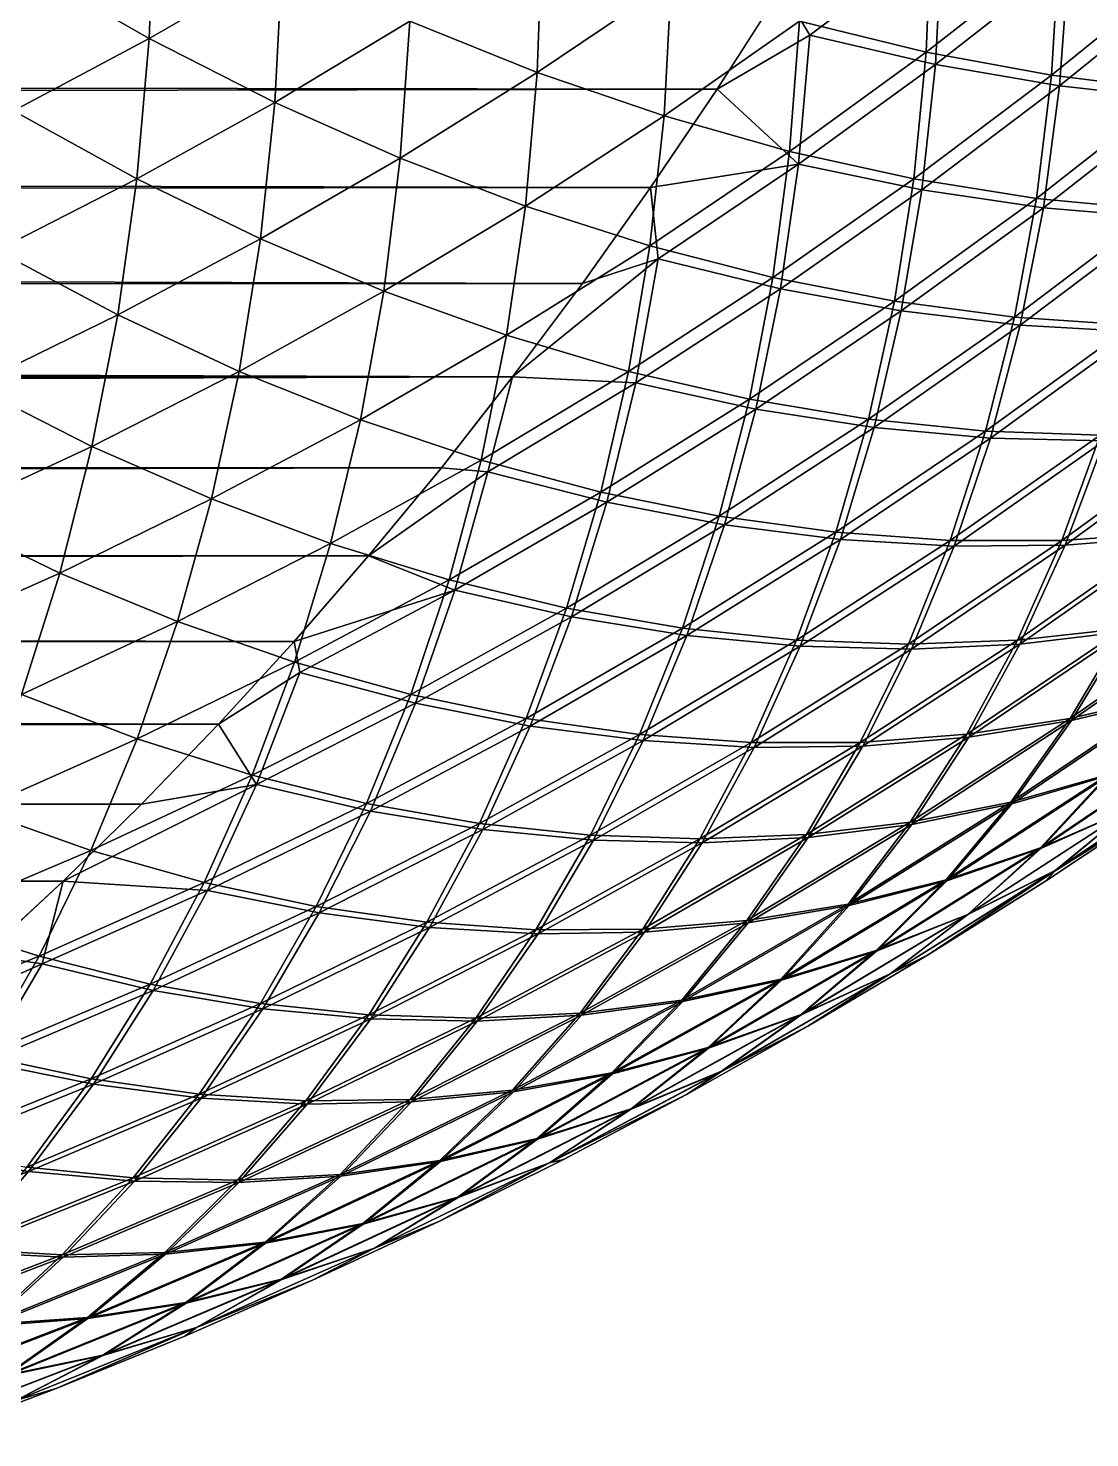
# Model space of a CAD drawing. Header units: millimetres. Extents: x -260 to 430, y -260 to 260.
# Drawn here: x 385.22 to 398.53, y -65.78 to -48.11 of the extents above; entities that cross this region are included whole.
import ezdxf

# ---------------------------------------------------------------- set-up
doc = ezdxf.new("R2010")
doc.units = ezdxf.units.MM
doc.header["$MEASUREMENT"] = 0
doc.layers.add('MESH_3D', color=2, linetype='CONTINUOUS')

msp = doc.modelspace()

# ---------------------------------------------------------------- linework, layer by layer
at = {"layer": 'MESH_3D'}
for points in [[(386.812, -46.439, 2494.995), (385.175, -47.346, 2494.995), (386.742, -48.245, 2493.096)], [(386.812, -46.439, 2494.995), (386.742, -48.245, 2493.096), (388.41, -47.282, 2493.096)], [(396.548, -46.779, 2487.094), (394.893, -48.026, 2487.094), (396.483, -48.415, 2485)], [(396.548, -46.779, 2487.094), (396.483, -48.415, 2485), (398.151, -47.112, 2485)], [(391.668, -46.949, 2491.145), (390.01, -48.026, 2491.145), (391.607, -48.67, 2489.144)], [(391.668, -46.949, 2491.145), (391.607, -48.67, 2489.144), (393.286, -47.538, 2489.144)], [(396.683, -46.952, 413.259), (395.022, -48.203, 413.259), (394.674, -47.612, 412.174)], [(396.6, -48.57, 415.338), (395.022, -48.203, 413.259), (396.683, -46.952, 413.259)], [(398.273, -47.263, 415.338), (396.6, -48.57, 415.338), (396.683, -46.952, 413.259)], [(398.151, -47.112, 2485), (396.483, -48.415, 2485), (398.052, -48.704, 2482.863)], [(398.151, -47.112, 2485), (398.052, -48.704, 2482.863), (399.728, -47.346, 2482.863)], [(388.41, -47.282, 2493.096), (386.742, -48.245, 2493.096), (388.316, -49.044, 2491.145)], [(388.41, -47.282, 2493.096), (388.316, -49.044, 2491.145), (390.01, -48.026, 2491.145)], [(398.156, -48.838, 417.459), (396.6, -48.57, 415.338), (398.273, -47.263, 415.338)], [(399.838, -47.477, 417.459), (398.156, -48.838, 417.459), (398.273, -47.263, 415.338)], [(81.72, -48.444, 126.364), (82.325, -47.409, 125.6), (394.674, -47.612, 412.174)], [(385.175, -47.346, 2494.995), (385.042, -49.149, 2493.096), (386.742, -48.245, 2493.096)], [(399.728, -47.346, 2482.863), (398.052, -48.704, 2482.863), (399.594, -48.895, 2480.686)], [(399.687, -49.009, 419.618), (398.156, -48.838, 417.459), (399.838, -47.477, 417.459)], [(81.72, -48.444, 126.364), (394.674, -47.612, 412.174), (393.861, -48.877, 413.061)], [(393.286, -47.538, 2489.144), (391.607, -48.67, 2489.144), (393.196, -49.214, 2487.094)], [(393.286, -47.538, 2489.144), (393.196, -49.214, 2487.094), (394.893, -48.026, 2487.094)], [(395.022, -48.203, 413.259), (393.861, -48.877, 413.061), (394.674, -47.612, 412.174)], [(390.01, -48.026, 2491.145), (388.316, -49.044, 2491.145), (389.889, -49.744, 2489.144)], [(390.01, -48.026, 2491.145), (389.889, -49.744, 2489.144), (391.607, -48.67, 2489.144)], [(394.893, -48.026, 2487.094), (393.196, -49.214, 2487.094), (394.771, -49.658, 2485)], [(394.893, -48.026, 2487.094), (394.771, -49.658, 2485), (396.483, -48.415, 2485)], [(394.882, -49.817, 415.338), (393.861, -48.877, 413.061), (395.022, -48.203, 413.259)], [(396.6, -48.57, 415.338), (394.882, -49.817, 415.338), (395.022, -48.203, 413.259)], [(386.742, -48.245, 2493.096), (385.042, -49.149, 2493.096), (386.587, -50.002, 2491.145)], [(386.742, -48.245, 2493.096), (386.587, -50.002, 2491.145), (388.316, -49.044, 2491.145)], [(81.107, -49.463, 127.155), (81.72, -48.444, 126.364), (393.861, -48.877, 413.061)], [(396.483, -48.415, 2485), (394.771, -49.658, 2485), (396.329, -50.002, 2482.863)], [(396.429, -50.14, 417.459), (394.882, -49.817, 415.338), (396.6, -48.57, 415.338)], [(396.483, -48.415, 2485), (396.329, -50.002, 2482.863), (398.052, -48.704, 2482.863)], [(398.156, -48.838, 417.459), (396.429, -50.14, 417.459), (396.6, -48.57, 415.338)], [(391.607, -48.67, 2489.144), (389.889, -49.744, 2489.144), (391.458, -50.343, 2487.094)], [(391.607, -48.67, 2489.144), (391.458, -50.343, 2487.094), (393.196, -49.214, 2487.094)], [(398.052, -48.704, 2482.863), (396.329, -50.002, 2482.863), (397.864, -50.247, 2480.686)], [(398.052, -48.704, 2482.863), (397.864, -50.247, 2480.686), (399.594, -48.895, 2480.686)], [(81.107, -49.463, 127.155), (393.861, -48.877, 413.061), (393.027, -50.111, 413.97)], [(394.882, -49.817, 415.338), (393.027, -50.111, 413.97), (393.861, -48.877, 413.061)], [(397.952, -50.364, 419.618), (396.429, -50.14, 417.459), (398.156, -48.838, 417.459)], [(399.594, -48.895, 2480.686), (397.864, -50.247, 2480.686), (399.37, -50.392, 2478.472)], [(399.687, -49.009, 419.618), (397.952, -50.364, 419.618), (398.156, -48.838, 417.459)], [(388.316, -49.044, 2491.145), (386.587, -50.002, 2491.145), (388.135, -50.756, 2489.144)], [(388.316, -49.044, 2491.145), (388.135, -50.756, 2489.144), (389.889, -49.744, 2489.144)], [(399.448, -50.491, 421.814), (397.952, -50.364, 419.618), (399.687, -49.009, 419.618)], [(385.042, -49.149, 2493.096), (384.825, -50.9, 2491.145), (386.587, -50.002, 2491.145)], [(393.196, -49.214, 2487.094), (391.458, -50.343, 2487.094), (393.017, -50.842, 2485)], [(393.196, -49.214, 2487.094), (393.017, -50.842, 2485), (394.771, -49.658, 2485)], [(80.488, -50.465, 127.972), (81.107, -49.463, 127.155), (393.027, -50.111, 413.97)], [(389.889, -49.744, 2489.144), (388.135, -50.756, 2489.144), (389.682, -51.41, 2487.094)], [(389.889, -49.744, 2489.144), (389.682, -51.41, 2487.094), (391.458, -50.343, 2487.094)], [(394.771, -49.658, 2485), (393.017, -50.842, 2485), (394.562, -51.24, 2482.863)], [(394.771, -49.658, 2485), (394.562, -51.24, 2482.863), (396.329, -50.002, 2482.863)], [(394.882, -49.817, 415.338), (393.123, -51.004, 415.338), (393.027, -50.111, 413.97)], [(394.657, -51.381, 417.459), (393.123, -51.004, 415.338), (394.882, -49.817, 415.338)], [(396.429, -50.14, 417.459), (394.657, -51.381, 417.459), (394.882, -49.817, 415.338)], [(80.488, -50.465, 127.972), (393.027, -50.111, 413.97), (392.173, -51.314, 414.903)], [(386.587, -50.002, 2491.145), (384.825, -50.9, 2491.145), (386.346, -51.707, 2489.144)], [(386.587, -50.002, 2491.145), (386.346, -51.707, 2489.144), (388.135, -50.756, 2489.144)], [(393.123, -51.004, 415.338), (392.173, -51.314, 414.903), (393.027, -50.111, 413.97)], [(396.329, -50.002, 2482.863), (394.562, -51.24, 2482.863), (396.087, -51.537, 2480.686)], [(396.171, -51.658, 419.618), (394.657, -51.381, 417.459), (396.429, -50.14, 417.459)], [(396.329, -50.002, 2482.863), (396.087, -51.537, 2480.686), (397.864, -50.247, 2480.686)], [(397.952, -50.364, 419.618), (396.171, -51.658, 419.618), (396.429, -50.14, 417.459)], [(397.864, -50.247, 2480.686), (396.087, -51.537, 2480.686), (397.588, -51.735, 2478.472)], [(397.864, -50.247, 2480.686), (397.588, -51.735, 2478.472), (399.37, -50.392, 2478.472)], [(79.862, -51.449, 128.817), (80.488, -50.465, 127.972), (392.173, -51.314, 414.903)], [(391.458, -50.343, 2487.094), (389.682, -51.41, 2487.094), (391.223, -51.963, 2485)], [(391.458, -50.343, 2487.094), (391.223, -51.963, 2485), (393.017, -50.842, 2485)], [(397.662, -51.837, 421.814), (396.171, -51.658, 419.618), (397.952, -50.364, 419.618)], [(399.37, -50.392, 2478.472), (397.588, -51.735, 2478.472), (399.06, -51.834, 2476.222)], [(399.448, -50.491, 421.814), (397.662, -51.837, 421.814), (397.952, -50.364, 419.618)], [(399.124, -51.919, 424.043), (397.662, -51.837, 421.814), (399.448, -50.491, 421.814)], [(388.135, -50.756, 2489.144), (386.346, -51.707, 2489.144), (387.869, -52.415, 2487.094)], [(388.135, -50.756, 2489.144), (387.869, -52.415, 2487.094), (389.682, -51.41, 2487.094)], [(393.017, -50.842, 2485), (391.223, -51.963, 2485), (392.752, -52.415, 2482.863)], [(393.017, -50.842, 2485), (392.752, -52.415, 2482.863), (394.562, -51.24, 2482.863)], [(384.825, -50.9, 2491.145), (384.526, -52.595, 2489.144), (386.346, -51.707, 2489.144)], [(393.123, -51.004, 415.338), (391.298, -52.485, 415.856), (392.173, -51.314, 414.903)], [(392.842, -52.559, 417.459), (391.298, -52.485, 415.856), (393.123, -51.004, 415.338)], [(394.657, -51.381, 417.459), (392.842, -52.559, 417.459), (393.123, -51.004, 415.338)], [(79.862, -51.449, 128.817), (392.173, -51.314, 414.903), (391.298, -52.485, 415.856)], [(394.562, -51.24, 2482.863), (392.752, -52.415, 2482.863), (394.266, -52.765, 2480.686)], [(394.347, -52.889, 419.618), (392.842, -52.559, 417.459), (394.657, -51.381, 417.459)], [(394.562, -51.24, 2482.863), (394.266, -52.765, 2480.686), (396.087, -51.537, 2480.686)], [(396.171, -51.658, 419.618), (394.347, -52.889, 419.618), (394.657, -51.381, 417.459)], [(79.231, -52.416, 129.689), (79.862, -51.449, 128.817), (391.298, -52.485, 415.856)], [(389.682, -51.41, 2487.094), (387.869, -52.415, 2487.094), (389.39, -53.021, 2485)], [(389.682, -51.41, 2487.094), (389.39, -53.021, 2485), (391.223, -51.963, 2485)], [(396.087, -51.537, 2480.686), (394.266, -52.765, 2480.686), (395.759, -53.015, 2478.472)], [(396.087, -51.537, 2480.686), (395.759, -53.015, 2478.472), (397.588, -51.735, 2478.472)], [(386.346, -51.707, 2489.144), (384.526, -52.595, 2489.144), (386.023, -53.355, 2487.094)], [(386.346, -51.707, 2489.144), (386.023, -53.355, 2487.094), (387.869, -52.415, 2487.094)], [(395.83, -53.12, 421.814), (394.347, -52.889, 419.618), (396.171, -51.658, 419.618)], [(397.588, -51.735, 2478.472), (395.759, -53.015, 2478.472), (397.227, -53.165, 2476.222)], [(397.662, -51.837, 421.814), (395.83, -53.12, 421.814), (396.171, -51.658, 419.618)], [(397.588, -51.735, 2478.472), (397.227, -53.165, 2476.222), (399.06, -51.834, 2476.222)], [(397.288, -53.253, 424.043), (395.83, -53.12, 421.814), (397.662, -51.837, 421.814)], [(399.06, -51.834, 2476.222), (397.227, -53.165, 2476.222), (398.664, -53.216, 2473.941)], [(399.124, -51.919, 424.043), (397.288, -53.253, 424.043), (397.662, -51.837, 421.814)], [(398.716, -53.287, 426.303), (397.288, -53.253, 424.043), (399.124, -51.919, 424.043)], [(391.223, -51.963, 2485), (389.39, -53.021, 2485), (390.903, -53.526, 2482.863)], [(391.223, -51.963, 2485), (390.903, -53.526, 2482.863), (392.752, -52.415, 2482.863)], [(78.596, -53.364, 130.591), (79.231, -52.416, 129.689), (391.298, -52.485, 415.856)], [(387.869, -52.415, 2487.094), (386.023, -53.355, 2487.094), (387.522, -54.014, 2485)], [(387.869, -52.415, 2487.094), (387.522, -54.014, 2485), (389.39, -53.021, 2485)], [(392.752, -52.415, 2482.863), (390.903, -53.526, 2482.863), (392.404, -53.929, 2480.686)], [(392.752, -52.415, 2482.863), (392.404, -53.929, 2480.686), (394.266, -52.765, 2480.686)], [(78.596, -53.364, 130.591), (391.298, -52.485, 415.856), (390.404, -53.623, 416.832)], [(384.526, -52.595, 2489.144), (384.145, -54.231, 2487.094), (386.023, -53.355, 2487.094)], [(390.988, -53.673, 417.459), (390.404, -53.623, 416.832), (391.298, -52.485, 415.856)], [(392.842, -52.559, 417.459), (390.988, -53.673, 417.459), (391.298, -52.485, 415.856)], [(392.48, -54.055, 419.618), (390.988, -53.673, 417.459), (392.842, -52.559, 417.459)], [(394.347, -52.889, 419.618), (392.48, -54.055, 419.618), (392.842, -52.559, 417.459)], [(394.266, -52.765, 2480.686), (392.404, -53.929, 2480.686), (393.887, -54.231, 2478.472)], [(394.266, -52.765, 2480.686), (393.887, -54.231, 2478.472), (395.759, -53.015, 2478.472)], [(393.954, -54.338, 421.814), (392.48, -54.055, 419.618), (394.347, -52.889, 419.618)], [(395.83, -53.12, 421.814), (393.954, -54.338, 421.814), (394.347, -52.889, 419.618)], [(389.39, -53.021, 2485), (387.522, -54.014, 2485), (389.016, -54.572, 2482.863)], [(389.39, -53.021, 2485), (389.016, -54.572, 2482.863), (390.903, -53.526, 2482.863)], [(395.759, -53.015, 2478.472), (393.887, -54.231, 2478.472), (395.349, -54.432, 2476.222)], [(395.407, -54.521, 424.043), (393.954, -54.338, 421.814), (395.83, -53.12, 421.814)], [(395.759, -53.015, 2478.472), (395.349, -54.432, 2476.222), (397.227, -53.165, 2476.222)], [(397.227, -53.165, 2476.222), (395.349, -54.432, 2476.222), (396.783, -54.533, 2473.941)], [(397.288, -53.253, 424.043), (395.407, -54.521, 424.043), (395.83, -53.12, 421.814)], [(397.227, -53.165, 2476.222), (396.783, -54.533, 2473.941), (398.664, -53.216, 2473.941)], [(396.832, -54.606, 426.303), (395.407, -54.521, 424.043), (397.288, -53.253, 424.043)], [(398.664, -53.216, 2473.941), (396.783, -54.533, 2473.941), (398.185, -54.534, 2471.631)], [(398.716, -53.287, 426.303), (396.832, -54.606, 426.303), (397.288, -53.253, 424.043)], [(398.226, -54.593, 428.591), (396.832, -54.606, 426.303), (398.716, -53.287, 426.303)], [(400.065, -53.168, 2471.631), (398.185, -54.534, 2471.631), (399.551, -54.437, 2469.295)], [(398.664, -53.216, 2473.941), (398.185, -54.534, 2471.631), (400.065, -53.168, 2471.631)], [(400.108, -53.226, 428.591), (398.226, -54.593, 428.591), (398.716, -53.287, 426.303)], [(399.585, -54.484, 430.905), (398.226, -54.593, 428.591), (400.108, -53.226, 428.591)], [(77.957, -54.293, 131.521), (78.596, -53.364, 130.591), (390.404, -53.623, 416.832)], [(386.023, -53.355, 2487.094), (384.145, -54.231, 2487.094), (385.62, -54.942, 2485)], [(386.023, -53.355, 2487.094), (385.62, -54.942, 2485), (387.522, -54.014, 2485)], [(77.957, -54.293, 131.521), (390.404, -53.623, 416.832), (389.492, -54.728, 417.827)], [(390.903, -53.526, 2482.863), (389.016, -54.572, 2482.863), (390.502, -55.027, 2480.686)], [(390.988, -53.673, 417.459), (389.492, -54.728, 417.827), (390.404, -53.623, 416.832)], [(390.574, -55.156, 419.618), (389.492, -54.728, 417.827), (390.988, -53.673, 417.459)], [(390.903, -53.526, 2482.863), (390.502, -55.027, 2480.686), (392.404, -53.929, 2480.686)], [(392.48, -54.055, 419.618), (390.574, -55.156, 419.618), (390.988, -53.673, 417.459)], [(387.522, -54.014, 2485), (385.62, -54.942, 2485), (387.094, -55.551, 2482.863)], [(387.522, -54.014, 2485), (387.094, -55.551, 2482.863), (389.016, -54.572, 2482.863)], [(392.404, -53.929, 2480.686), (390.502, -55.027, 2480.686), (391.974, -55.381, 2478.472)], [(392.404, -53.929, 2480.686), (391.974, -55.381, 2478.472), (393.887, -54.231, 2478.472)], [(392.037, -55.49, 421.814), (390.574, -55.156, 419.618), (392.48, -54.055, 419.618)], [(393.954, -54.338, 421.814), (392.037, -55.49, 421.814), (392.48, -54.055, 419.618)], [(77.315, -55.203, 132.482), (77.957, -54.293, 131.521), (389.492, -54.728, 417.827)], [(384.145, -54.231, 2487.094), (383.687, -55.803, 2485), (385.62, -54.942, 2485)], [(393.887, -54.231, 2478.472), (391.974, -55.381, 2478.472), (393.427, -55.633, 2476.222)], [(393.482, -55.724, 424.043), (392.037, -55.49, 421.814), (393.954, -54.338, 421.814)], [(393.887, -54.231, 2478.472), (393.427, -55.633, 2476.222), (395.349, -54.432, 2476.222)], [(395.407, -54.521, 424.043), (393.482, -55.724, 424.043), (393.954, -54.338, 421.814)], [(389.016, -54.572, 2482.863), (387.094, -55.551, 2482.863), (388.563, -56.058, 2480.686)], [(389.016, -54.572, 2482.863), (388.563, -56.058, 2480.686), (390.502, -55.027, 2480.686)], [(395.349, -54.432, 2476.222), (393.427, -55.633, 2476.222), (394.857, -55.783, 2473.941)], [(394.904, -55.858, 426.303), (393.482, -55.724, 424.043), (395.407, -54.521, 424.043)], [(395.349, -54.432, 2476.222), (394.857, -55.783, 2473.941), (396.783, -54.533, 2473.941)], [(396.783, -54.533, 2473.941), (394.857, -55.783, 2473.941), (396.259, -55.834, 2471.631)], [(396.832, -54.606, 426.303), (394.904, -55.858, 426.303), (395.407, -54.521, 424.043)], [(396.783, -54.533, 2473.941), (396.259, -55.834, 2471.631), (398.185, -54.534, 2471.631)], [(398.185, -54.534, 2471.631), (396.259, -55.834, 2471.631), (397.627, -55.785, 2469.295)], [(399.551, -54.437, 2469.295), (397.627, -55.785, 2469.295), (398.958, -55.637, 2466.935)], [(398.185, -54.534, 2471.631), (397.627, -55.785, 2469.295), (399.551, -54.437, 2469.295)], [(399.585, -54.484, 430.905), (397.659, -55.832, 430.905), (398.226, -54.593, 428.591)], [(398.983, -55.673, 433.242), (397.659, -55.832, 430.905), (399.585, -54.484, 430.905)], [(77.315, -55.203, 132.482), (389.492, -54.728, 417.827), (388.56, -55.799, 418.843)], [(390.574, -55.156, 419.618), (388.56, -55.799, 418.843), (389.492, -54.728, 417.827)], [(396.298, -55.894, 428.591), (394.904, -55.858, 426.303), (396.832, -54.606, 426.303)], [(398.226, -54.593, 428.591), (396.298, -55.894, 428.591), (396.832, -54.606, 426.303)], [(397.659, -55.832, 430.905), (396.298, -55.894, 428.591), (398.226, -54.593, 428.591)], [(385.62, -54.942, 2485), (383.687, -55.803, 2485), (385.139, -56.463, 2482.863)], [(385.62, -54.942, 2485), (385.139, -56.463, 2482.863), (387.094, -55.551, 2482.863)], [(390.502, -55.027, 2480.686), (388.563, -56.058, 2480.686), (390.022, -56.463, 2478.472)], [(390.502, -55.027, 2480.686), (390.022, -56.463, 2478.472), (391.974, -55.381, 2478.472)], [(76.672, -56.092, 133.475), (77.315, -55.203, 132.482), (388.56, -55.799, 418.843)], [(390.574, -55.156, 419.618), (388.63, -56.189, 419.618), (388.56, -55.799, 418.843)], [(390.081, -56.574, 421.814), (388.63, -56.189, 419.618), (390.574, -55.156, 419.618)], [(392.037, -55.49, 421.814), (390.081, -56.574, 421.814), (390.574, -55.156, 419.618)], [(391.974, -55.381, 2478.472), (390.022, -56.463, 2478.472), (391.466, -56.765, 2476.222)], [(391.974, -55.381, 2478.472), (391.466, -56.765, 2476.222), (393.427, -55.633, 2476.222)], [(400.246, -55.394, 2464.554), (398.288, -56.764, 2464.554), (399.54, -56.47, 2462.155)], [(398.958, -55.637, 2466.935), (398.288, -56.764, 2464.554), (400.246, -55.394, 2464.554)], [(400.265, -55.42, 435.599), (398.306, -56.791, 435.599), (398.983, -55.673, 433.242)], [(399.553, -56.488, 437.973), (398.306, -56.791, 435.599), (400.265, -55.42, 435.599)], [(387.094, -55.551, 2482.863), (385.139, -56.463, 2482.863), (386.589, -57.021, 2480.686)], [(387.094, -55.551, 2482.863), (386.589, -57.021, 2480.686), (388.563, -56.058, 2480.686)], [(391.517, -56.859, 424.043), (390.081, -56.574, 421.814), (392.037, -55.49, 421.814)], [(393.427, -55.633, 2476.222), (391.466, -56.765, 2476.222), (392.889, -56.966, 2473.941)], [(393.482, -55.724, 424.043), (391.517, -56.859, 424.043), (392.037, -55.49, 421.814)], [(393.427, -55.633, 2476.222), (392.889, -56.966, 2473.941), (394.857, -55.783, 2473.941)], [(398.958, -55.637, 2466.935), (396.992, -56.963, 2466.935), (398.288, -56.764, 2464.554)], [(397.627, -55.785, 2469.295), (396.992, -56.963, 2466.935), (398.958, -55.637, 2466.935)], [(76.672, -56.092, 133.475), (388.56, -55.799, 418.843), (387.611, -56.836, 419.878)], [(388.63, -56.189, 419.618), (387.611, -56.836, 419.878), (388.56, -55.799, 418.843)], [(392.933, -57.042, 426.303), (391.517, -56.859, 424.043), (393.482, -55.724, 424.043)], [(394.857, -55.783, 2473.941), (392.889, -56.966, 2473.941), (394.288, -57.065, 2471.631)], [(394.904, -55.858, 426.303), (392.933, -57.042, 426.303), (393.482, -55.724, 424.043)], [(394.857, -55.783, 2473.941), (394.288, -57.065, 2471.631), (396.259, -55.834, 2471.631)], [(397.627, -55.785, 2469.295), (395.657, -57.064, 2469.295), (396.992, -56.963, 2466.935)], [(396.259, -55.834, 2471.631), (395.657, -57.064, 2469.295), (397.627, -55.785, 2469.295)], [(398.983, -55.673, 433.242), (397.016, -57, 433.242), (397.659, -55.832, 430.905)], [(398.306, -56.791, 435.599), (397.016, -57, 433.242), (398.983, -55.673, 433.242)], [(394.325, -57.127, 428.591), (392.933, -57.042, 426.303), (394.904, -55.858, 426.303)], [(396.259, -55.834, 2471.631), (394.288, -57.065, 2471.631), (395.657, -57.064, 2469.295)], [(396.298, -55.894, 428.591), (394.325, -57.127, 428.591), (394.904, -55.858, 426.303)], [(395.688, -57.112, 430.905), (394.325, -57.127, 428.591), (396.298, -55.894, 428.591)], [(397.659, -55.832, 430.905), (395.688, -57.112, 430.905), (396.298, -55.894, 428.591)], [(397.016, -57, 433.242), (395.688, -57.112, 430.905), (397.659, -55.832, 430.905)], [(76.093, -56.875, 134.395), (76.672, -56.092, 133.475), (387.611, -56.836, 419.878)], [(388.563, -56.058, 2480.686), (386.589, -57.021, 2480.686), (388.033, -57.476, 2478.472)], [(388.563, -56.058, 2480.686), (388.033, -57.476, 2478.472), (390.022, -56.463, 2478.472)], [(388.088, -57.59, 421.814), (387.611, -56.836, 419.878), (388.63, -56.189, 419.618)], [(390.081, -56.574, 421.814), (388.088, -57.59, 421.814), (388.63, -56.189, 419.618)], [(385.139, -56.463, 2482.863), (384.583, -57.914, 2480.686), (386.589, -57.021, 2480.686)], [(390.022, -56.463, 2478.472), (388.033, -57.476, 2478.472), (389.465, -57.829, 2476.222)], [(390.022, -56.463, 2478.472), (389.465, -57.829, 2476.222), (391.466, -56.765, 2476.222)], [(399.54, -56.47, 2462.155), (397.546, -57.815, 2462.155), (398.763, -57.468, 2459.742)], [(398.288, -56.764, 2464.554), (397.546, -57.815, 2462.155), (399.54, -56.47, 2462.155)], [(399.553, -56.488, 437.973), (397.558, -57.834, 437.973), (398.306, -56.791, 435.599)], [(398.771, -57.48, 440.361), (397.558, -57.834, 437.973), (399.553, -56.488, 437.973)], [(389.514, -57.924, 424.043), (388.088, -57.59, 421.814), (390.081, -56.574, 421.814)], [(391.517, -56.859, 424.043), (389.514, -57.924, 424.043), (390.081, -56.574, 421.814)], [(75.573, -57.565, 135.245), (387.611, -56.836, 419.878), (386.645, -57.837, 420.932)], [(75.573, -57.565, 135.245), (76.093, -56.875, 134.395), (387.611, -56.836, 419.878)], [(388.088, -57.59, 421.814), (386.645, -57.837, 420.932), (387.611, -56.836, 419.878)], [(391.466, -56.765, 2476.222), (389.465, -57.829, 2476.222), (390.881, -58.079, 2473.941)], [(390.923, -58.157, 426.303), (389.514, -57.924, 424.043), (391.517, -56.859, 424.043)], [(391.466, -56.765, 2476.222), (390.881, -58.079, 2473.941), (392.889, -56.966, 2473.941)], [(392.933, -57.042, 426.303), (390.923, -58.157, 426.303), (391.517, -56.859, 424.043)], [(398.288, -56.764, 2464.554), (396.284, -58.066, 2464.554), (397.546, -57.815, 2462.155)], [(396.992, -56.963, 2466.935), (396.284, -58.066, 2464.554), (398.288, -56.764, 2464.554)], [(398.306, -56.791, 435.599), (396.301, -58.093, 435.599), (397.016, -57, 433.242)], [(397.558, -57.834, 437.973), (396.301, -58.093, 435.599), (398.306, -56.791, 435.599)], [(386.589, -57.021, 2480.686), (384.583, -57.914, 2480.686), (386.01, -58.42, 2478.472)], [(386.589, -57.021, 2480.686), (386.01, -58.42, 2478.472), (388.033, -57.476, 2478.472)], [(392.889, -56.966, 2473.941), (390.881, -58.079, 2473.941), (392.276, -58.227, 2471.631)], [(392.311, -58.29, 428.591), (390.923, -58.157, 426.303), (392.933, -57.042, 426.303)], [(392.889, -56.966, 2473.941), (392.276, -58.227, 2471.631), (394.288, -57.065, 2471.631)], [(394.325, -57.127, 428.591), (392.311, -58.29, 428.591), (392.933, -57.042, 426.303)], [(396.992, -56.963, 2466.935), (394.982, -58.219, 2466.935), (396.284, -58.066, 2464.554)], [(395.657, -57.064, 2469.295), (394.982, -58.219, 2466.935), (396.992, -56.963, 2466.935)], [(397.016, -57, 433.242), (395.004, -58.257, 433.242), (395.688, -57.112, 430.905)], [(396.301, -58.093, 435.599), (395.004, -58.257, 433.242), (397.016, -57, 433.242)], [(399.93, -57.027, 2457.317), (397.916, -58.385, 2457.317), (399.048, -57.891, 2454.883)], [(398.763, -57.468, 2459.742), (397.916, -58.385, 2457.317), (399.93, -57.027, 2457.317)], [(399.935, -57.033, 442.761), (397.92, -58.392, 442.761), (398.771, -57.48, 440.361)], [(399.05, -57.894, 445.169), (397.92, -58.392, 442.761), (399.935, -57.033, 442.761)], [(394.288, -57.065, 2471.631), (392.276, -58.227, 2471.631), (393.644, -58.273, 2469.295)], [(393.673, -58.323, 430.905), (392.311, -58.29, 428.591), (394.325, -57.127, 428.591)], [(395.657, -57.064, 2469.295), (393.644, -58.273, 2469.295), (394.982, -58.219, 2466.935)], [(394.288, -57.065, 2471.631), (393.644, -58.273, 2469.295), (395.657, -57.064, 2469.295)], [(395.688, -57.112, 430.905), (393.673, -58.323, 430.905), (394.325, -57.127, 428.591)], [(395.004, -58.257, 433.242), (393.673, -58.323, 430.905), (395.688, -57.112, 430.905)], [(400.126, -57.306, 2452.443), (398.102, -58.671, 2452.443), (399.432, -57.837, 2450)], [(399.048, -57.891, 2454.883), (398.102, -58.671, 2452.443), (400.126, -57.306, 2452.443)], [(400.126, -57.306, 447.583), (399.432, -57.837, 450), (398.102, -58.672, 447.583)], [(400.126, -57.306, 447.583), (398.102, -58.672, 447.583), (399.05, -57.894, 445.169)], [(75.054, -58.24, 136.118), (75.573, -57.565, 135.245), (386.645, -57.837, 420.932)], [(388.033, -57.476, 2478.472), (386.01, -58.42, 2478.472), (387.429, -58.822, 2476.222)], [(388.033, -57.476, 2478.472), (387.429, -58.822, 2476.222), (389.465, -57.829, 2476.222)], [(398.763, -57.468, 2459.742), (396.733, -58.786, 2459.742), (397.916, -58.385, 2457.317)], [(397.546, -57.815, 2462.155), (396.733, -58.786, 2459.742), (398.763, -57.468, 2459.742)], [(398.771, -57.48, 440.361), (396.741, -58.798, 440.361), (397.558, -57.834, 437.973)], [(397.92, -58.392, 442.761), (396.741, -58.798, 440.361), (398.771, -57.48, 440.361)], [(388.088, -57.59, 421.814), (385.663, -58.802, 422.004), (386.645, -57.837, 420.932)], [(387.474, -58.919, 424.043), (385.663, -58.802, 422.004), (388.088, -57.59, 421.814)], [(389.514, -57.924, 424.043), (387.474, -58.919, 424.043), (388.088, -57.59, 421.814)], [(75.054, -58.24, 136.118), (386.645, -57.837, 420.932), (385.663, -58.802, 422.004)], [(384.583, -57.914, 2480.686), (383.955, -59.292, 2478.472), (386.01, -58.42, 2478.472)], [(389.465, -57.829, 2476.222), (387.429, -58.822, 2476.222), (388.835, -59.121, 2473.941)], [(388.874, -59.201, 426.303), (387.474, -58.919, 424.043), (389.514, -57.924, 424.043)], [(389.465, -57.829, 2476.222), (388.835, -59.121, 2473.941), (390.881, -58.079, 2473.941)], [(390.923, -58.157, 426.303), (388.874, -59.201, 426.303), (389.514, -57.924, 424.043)], [(397.546, -57.815, 2462.155), (395.505, -59.09, 2462.155), (396.733, -58.786, 2459.742)], [(396.284, -58.066, 2464.554), (395.505, -59.09, 2462.155), (397.546, -57.815, 2462.155)], [(397.558, -57.834, 437.973), (395.517, -59.109, 437.973), (396.301, -58.093, 435.599)], [(396.741, -58.798, 440.361), (395.517, -59.109, 437.973), (397.558, -57.834, 437.973)], [(399.048, -57.891, 2454.883), (397.004, -59.219, 2454.883), (398.102, -58.671, 2452.443)], [(397.916, -58.385, 2457.317), (397.004, -59.219, 2454.883), (399.048, -57.891, 2454.883)], [(399.05, -57.894, 445.169), (397.006, -59.222, 445.169), (397.92, -58.392, 442.761)], [(398.102, -58.672, 447.583), (397.006, -59.222, 445.169), (399.05, -57.894, 445.169)], [(398.102, -58.671, 2452.443), (397.978, -58.802, 2450), (399.432, -57.837, 2450)], [(399.432, -57.837, 2450), (397.978, -58.802, 2450), (397.978, -58.802, 450)], [(399.432, -57.837, 2450), (397.978, -58.802, 450), (399.432, -57.837, 450)], [(398.102, -58.672, 447.583), (399.432, -57.837, 450), (397.978, -58.802, 450)], [(390.881, -58.079, 2473.941), (388.835, -59.121, 2473.941), (390.224, -59.318, 2471.631)], [(390.881, -58.079, 2473.941), (390.224, -59.318, 2471.631), (392.276, -58.227, 2471.631)], [(396.284, -58.066, 2464.554), (394.235, -59.297, 2464.554), (395.505, -59.09, 2462.155)], [(394.982, -58.219, 2466.935), (394.235, -59.297, 2464.554), (396.284, -58.066, 2464.554)], [(396.301, -58.093, 435.599), (394.251, -59.325, 435.599), (395.004, -58.257, 433.242)], [(395.517, -59.109, 437.973), (394.251, -59.325, 435.599), (396.301, -58.093, 435.599)], [(74.537, -58.9, 137.013), (75.054, -58.24, 136.118), (385.663, -58.802, 422.004)], [(390.257, -59.382, 428.591), (388.874, -59.201, 426.303), (390.923, -58.157, 426.303)], [(392.276, -58.227, 2471.631), (390.224, -59.318, 2471.631), (391.59, -59.412, 2469.295)], [(392.311, -58.29, 428.591), (390.257, -59.382, 428.591), (390.923, -58.157, 426.303)], [(391.617, -59.462, 430.905), (390.257, -59.382, 428.591), (392.311, -58.29, 428.591)], [(392.276, -58.227, 2471.631), (391.59, -59.412, 2469.295), (393.644, -58.273, 2469.295)], [(393.644, -58.273, 2469.295), (391.59, -59.412, 2469.295), (392.929, -59.405, 2466.935)], [(393.673, -58.323, 430.905), (391.617, -59.462, 430.905), (392.311, -58.29, 428.591)], [(394.982, -58.219, 2466.935), (392.929, -59.405, 2466.935), (394.235, -59.297, 2464.554)], [(393.644, -58.273, 2469.295), (392.929, -59.405, 2466.935), (394.982, -58.219, 2466.935)], [(395.004, -58.257, 433.242), (392.95, -59.443, 433.242), (393.673, -58.323, 430.905)], [(394.251, -59.325, 435.599), (392.95, -59.443, 433.242), (395.004, -58.257, 433.242)], [(386.01, -58.42, 2478.472), (383.955, -59.292, 2478.472), (385.36, -59.743, 2476.222)], [(386.01, -58.42, 2478.472), (385.36, -59.743, 2476.222), (387.429, -58.822, 2476.222)], [(392.95, -59.443, 433.242), (391.617, -59.462, 430.905), (393.673, -58.323, 430.905)], [(397.916, -58.385, 2457.317), (395.855, -59.673, 2457.317), (397.004, -59.219, 2454.883)], [(396.733, -58.786, 2459.742), (395.855, -59.673, 2457.317), (397.916, -58.385, 2457.317)], [(397.92, -58.392, 442.761), (395.859, -59.68, 442.761), (396.741, -58.798, 440.361)], [(397.006, -59.222, 445.169), (395.859, -59.68, 442.761), (397.92, -58.392, 442.761)], [(74.023, -59.545, 137.93), (385.663, -58.802, 422.004), (384.664, -59.73, 423.094)], [(74.023, -59.545, 137.93), (74.537, -58.9, 137.013), (385.663, -58.802, 422.004)], [(385.401, -59.841, 424.043), (384.664, -59.73, 423.094), (385.663, -58.802, 422.004)], [(387.474, -58.919, 424.043), (385.401, -59.841, 424.043), (385.663, -58.802, 422.004)], [(396.733, -58.786, 2459.742), (394.659, -60.032, 2459.742), (395.855, -59.673, 2457.317)], [(395.505, -59.09, 2462.155), (394.659, -60.032, 2459.742), (396.733, -58.786, 2459.742)], [(396.741, -58.798, 440.361), (394.667, -60.044, 440.361), (395.517, -59.109, 437.973)], [(395.859, -59.68, 442.761), (394.667, -60.044, 440.361), (396.741, -58.798, 440.361)], [(398.102, -58.671, 2452.443), (396.031, -59.965, 2452.443), (396.5, -59.73, 2450)], [(397.004, -59.219, 2454.883), (396.031, -59.965, 2452.443), (398.102, -58.671, 2452.443)], [(398.102, -58.672, 447.583), (396.031, -59.966, 447.583), (397.006, -59.222, 445.169)], [(398.102, -58.672, 447.583), (396.5, -59.73, 450), (396.031, -59.966, 447.583)], [(398.102, -58.671, 2452.443), (396.5, -59.73, 2450), (397.978, -58.802, 2450)], [(398.102, -58.672, 447.583), (397.978, -58.802, 450), (396.5, -59.73, 450)], [(396.5, -59.73, 2450), (396.5, -59.73, 450), (397.978, -58.802, 450)], [(397.978, -58.802, 2450), (396.5, -59.73, 2450), (397.978, -58.802, 450)], [(387.429, -58.822, 2476.222), (385.36, -59.743, 2476.222), (386.755, -60.092, 2473.941)], [(386.79, -60.172, 426.303), (385.401, -59.841, 424.043), (387.474, -58.919, 424.043)], [(387.429, -58.822, 2476.222), (386.755, -60.092, 2473.941), (388.835, -59.121, 2473.941)], [(388.874, -59.201, 426.303), (386.79, -60.172, 426.303), (387.474, -58.919, 424.043)], [(388.835, -59.121, 2473.941), (386.755, -60.092, 2473.941), (388.135, -60.336, 2471.631)], [(388.835, -59.121, 2473.941), (388.135, -60.336, 2471.631), (390.224, -59.318, 2471.631)], [(395.505, -59.09, 2462.155), (393.421, -60.293, 2462.155), (394.659, -60.032, 2459.742)], [(394.235, -59.297, 2464.554), (393.421, -60.293, 2462.155), (395.505, -59.09, 2462.155)], [(395.517, -59.109, 437.973), (393.432, -60.313, 437.973), (394.251, -59.325, 435.599)], [(394.667, -60.044, 440.361), (393.432, -60.313, 437.973), (395.517, -59.109, 437.973)], [(383.955, -59.292, 2478.472), (383.259, -60.592, 2476.222), (385.36, -59.743, 2476.222)], [(388.166, -60.402, 428.591), (386.79, -60.172, 426.303), (388.874, -59.201, 426.303)], [(390.224, -59.318, 2471.631), (388.135, -60.336, 2471.631), (389.497, -60.478, 2469.295)], [(390.257, -59.382, 428.591), (388.166, -60.402, 428.591), (388.874, -59.201, 426.303)], [(390.224, -59.318, 2471.631), (389.497, -60.478, 2469.295), (391.59, -59.412, 2469.295)], [(394.235, -59.297, 2464.554), (392.145, -60.456, 2464.554), (393.421, -60.293, 2462.155)], [(392.929, -59.405, 2466.935), (392.145, -60.456, 2464.554), (394.235, -59.297, 2464.554)], [(394.251, -59.325, 435.599), (392.16, -60.484, 435.599), (392.95, -59.443, 433.242)], [(393.432, -60.313, 437.973), (392.16, -60.484, 435.599), (394.251, -59.325, 435.599)], [(397.004, -59.219, 2454.883), (394.915, -60.474, 2454.883), (396.031, -59.965, 2452.443)], [(395.855, -59.673, 2457.317), (394.915, -60.474, 2454.883), (397.004, -59.219, 2454.883)], [(397.006, -59.222, 445.169), (394.917, -60.477, 445.169), (395.859, -59.68, 442.761)], [(396.031, -59.966, 447.583), (394.917, -60.477, 445.169), (397.006, -59.222, 445.169)], [(389.522, -60.53, 430.905), (388.166, -60.402, 428.591), (390.257, -59.382, 428.591)], [(391.59, -59.412, 2469.295), (389.497, -60.478, 2469.295), (390.835, -60.518, 2466.935)], [(391.617, -59.462, 430.905), (389.522, -60.53, 430.905), (390.257, -59.382, 428.591)], [(390.855, -60.557, 433.242), (389.522, -60.53, 430.905), (391.617, -59.462, 430.905)], [(392.929, -59.405, 2466.935), (390.835, -60.518, 2466.935), (392.145, -60.456, 2464.554)], [(391.59, -59.412, 2469.295), (390.835, -60.518, 2466.935), (392.929, -59.405, 2466.935)], [(392.95, -59.443, 433.242), (390.855, -60.557, 433.242), (391.617, -59.462, 430.905)], [(392.16, -60.484, 435.599), (390.855, -60.557, 433.242), (392.95, -59.443, 433.242)], [(395.855, -59.673, 2457.317), (393.751, -60.888, 2457.317), (394.915, -60.474, 2454.883)], [(394.659, -60.032, 2459.742), (393.751, -60.888, 2457.317), (395.855, -59.673, 2457.317)], [(395.859, -59.68, 442.761), (393.755, -60.895, 442.761), (394.667, -60.044, 440.361)], [(394.917, -60.477, 445.169), (393.755, -60.895, 442.761), (395.859, -59.68, 442.761)], [(385.36, -59.743, 2476.222), (383.259, -60.592, 2476.222), (384.641, -60.989, 2473.941)], [(385.401, -59.841, 424.043), (383.65, -60.622, 424.2), (384.664, -59.73, 423.094)], [(384.674, -61.071, 426.303), (383.65, -60.622, 424.2), (385.401, -59.841, 424.043)], [(385.36, -59.743, 2476.222), (384.641, -60.989, 2473.941), (386.755, -60.092, 2473.941)], [(386.79, -60.172, 426.303), (384.674, -61.071, 426.303), (385.401, -59.841, 424.043)], [(396.031, -59.965, 2452.443), (395, -60.622, 2450), (396.5, -59.73, 2450)], [(396.5, -59.73, 2450), (395, -60.622, 450), (396.5, -59.73, 450)], [(396.5, -59.73, 2450), (395, -60.622, 2450), (395, -60.622, 450)], [(396.031, -59.966, 447.583), (396.5, -59.73, 450), (395, -60.622, 450)], [(394.659, -60.032, 2459.742), (392.543, -61.205, 2459.742), (393.751, -60.888, 2457.317)], [(393.421, -60.293, 2462.155), (392.543, -61.205, 2459.742), (394.659, -60.032, 2459.742)], [(394.667, -60.044, 440.361), (392.55, -61.218, 440.361), (393.432, -60.313, 437.973)], [(393.755, -60.895, 442.761), (392.55, -61.218, 440.361), (394.667, -60.044, 440.361)], [(396.031, -59.965, 2452.443), (393.916, -61.186, 2452.443), (395, -60.622, 2450)], [(394.915, -60.474, 2454.883), (393.916, -61.186, 2452.443), (396.031, -59.965, 2452.443)], [(396.031, -59.966, 447.583), (395, -60.622, 450), (393.916, -61.187, 447.583)], [(396.031, -59.966, 447.583), (393.916, -61.187, 447.583), (394.917, -60.477, 445.169)], [(386.755, -60.092, 2473.941), (384.641, -60.989, 2473.941), (386.013, -61.282, 2471.631)], [(386.041, -61.348, 428.591), (384.674, -61.071, 426.303), (386.79, -60.172, 426.303)], [(386.755, -60.092, 2473.941), (386.013, -61.282, 2471.631), (388.135, -60.336, 2471.631)], [(388.166, -60.402, 428.591), (386.041, -61.348, 428.591), (386.79, -60.172, 426.303)], [(388.135, -60.336, 2471.631), (386.013, -61.282, 2471.631), (387.369, -61.471, 2469.295)], [(387.392, -61.523, 430.905), (386.041, -61.348, 428.591), (388.166, -60.402, 428.591)], [(388.135, -60.336, 2471.631), (387.369, -61.471, 2469.295), (389.497, -60.478, 2469.295)], [(389.522, -60.53, 430.905), (387.392, -61.523, 430.905), (388.166, -60.402, 428.591)], [(393.421, -60.293, 2462.155), (391.297, -61.423, 2462.155), (392.543, -61.205, 2459.742)], [(392.145, -60.456, 2464.554), (391.297, -61.423, 2462.155), (393.421, -60.293, 2462.155)], [(393.432, -60.313, 437.973), (391.307, -61.443, 437.973), (392.16, -60.484, 435.599)], [(392.55, -61.218, 440.361), (391.307, -61.443, 437.973), (393.432, -60.313, 437.973)], [(389.497, -60.478, 2469.295), (387.369, -61.471, 2469.295), (388.705, -61.557, 2466.935)], [(388.723, -61.597, 433.242), (387.392, -61.523, 430.905), (389.522, -60.53, 430.905)], [(389.497, -60.478, 2469.295), (388.705, -61.557, 2466.935), (390.835, -60.518, 2466.935)], [(390.835, -60.518, 2466.935), (388.705, -61.557, 2466.935), (390.015, -61.541, 2464.554)], [(390.855, -60.557, 433.242), (388.723, -61.597, 433.242), (389.522, -60.53, 430.905)], [(390.03, -61.57, 435.599), (388.723, -61.597, 433.242), (390.855, -60.557, 433.242)], [(392.145, -60.456, 2464.554), (390.015, -61.541, 2464.554), (391.297, -61.423, 2462.155)], [(390.835, -60.518, 2466.935), (390.015, -61.541, 2464.554), (392.145, -60.456, 2464.554)], [(392.16, -60.484, 435.599), (390.03, -61.57, 435.599), (390.855, -60.557, 433.242)], [(391.307, -61.443, 437.973), (390.03, -61.57, 435.599), (392.16, -60.484, 435.599)], [(394.915, -60.474, 2454.883), (392.783, -61.656, 2454.883), (393.916, -61.186, 2452.443)], [(393.751, -60.888, 2457.317), (392.783, -61.656, 2454.883), (394.915, -60.474, 2454.883)], [(394.917, -60.477, 445.169), (392.785, -61.659, 445.169), (393.755, -60.895, 442.761)], [(393.916, -61.187, 447.583), (392.785, -61.659, 445.169), (394.917, -60.477, 445.169)], [(393.916, -61.186, 2452.443), (393.478, -61.476, 2450), (395, -60.622, 2450)], [(393.478, -61.476, 2450), (393.478, -61.476, 450), (395, -60.622, 450)], [(395, -60.622, 2450), (393.478, -61.476, 2450), (395, -60.622, 450)], [(393.916, -61.187, 447.583), (395, -60.622, 450), (393.478, -61.476, 450)], [(393.751, -60.888, 2457.317), (391.605, -62.029, 2457.317), (392.783, -61.656, 2454.883)], [(392.543, -61.205, 2459.742), (391.605, -62.029, 2457.317), (393.751, -60.888, 2457.317)], [(393.755, -60.895, 442.761), (391.609, -62.036, 442.761), (392.55, -61.218, 440.361)], [(392.785, -61.659, 445.169), (391.609, -62.036, 442.761), (393.755, -60.895, 442.761)], [(384.641, -60.989, 2473.941), (383.858, -62.152, 2471.631), (386.013, -61.282, 2471.631)], [(386.041, -61.348, 428.591), (383.884, -62.219, 428.591), (384.674, -61.071, 426.303)], [(386.013, -61.282, 2471.631), (383.858, -62.152, 2471.631), (385.207, -62.389, 2469.295)], [(386.013, -61.282, 2471.631), (385.207, -62.389, 2469.295), (387.369, -61.471, 2469.295)], [(392.543, -61.205, 2459.742), (390.387, -62.303, 2459.742), (391.605, -62.029, 2457.317)], [(391.297, -61.423, 2462.155), (390.387, -62.303, 2459.742), (392.543, -61.205, 2459.742)], [(392.55, -61.218, 440.361), (390.394, -62.316, 440.361), (391.307, -61.443, 437.973)], [(391.609, -62.036, 442.761), (390.394, -62.316, 440.361), (392.55, -61.218, 440.361)], [(393.916, -61.186, 2452.443), (391.76, -62.332, 2452.443), (393.478, -61.476, 2450)], [(392.783, -61.656, 2454.883), (391.76, -62.332, 2452.443), (393.916, -61.186, 2452.443)], [(393.916, -61.187, 447.583), (391.76, -62.333, 447.583), (392.785, -61.659, 445.169)], [(393.916, -61.187, 447.583), (393.478, -61.476, 450), (391.76, -62.333, 447.583)], [(385.228, -62.441, 430.905), (383.884, -62.219, 428.591), (386.041, -61.348, 428.591)], [(387.392, -61.523, 430.905), (385.228, -62.441, 430.905), (386.041, -61.348, 428.591)], [(391.297, -61.423, 2462.155), (389.134, -62.478, 2462.155), (390.387, -62.303, 2459.742)], [(390.015, -61.541, 2464.554), (389.134, -62.478, 2462.155), (391.297, -61.423, 2462.155)], [(391.307, -61.443, 437.973), (389.143, -62.498, 437.973), (390.03, -61.57, 435.599)], [(390.394, -62.316, 440.361), (389.143, -62.498, 437.973), (391.307, -61.443, 437.973)], [(387.369, -61.471, 2469.295), (385.207, -62.389, 2469.295), (386.539, -62.521, 2466.935)], [(386.556, -62.562, 433.242), (385.228, -62.441, 430.905), (387.392, -61.523, 430.905)], [(387.369, -61.471, 2469.295), (386.539, -62.521, 2466.935), (388.705, -61.557, 2466.935)], [(388.705, -61.557, 2466.935), (386.539, -62.521, 2466.935), (387.849, -62.551, 2464.554)], [(388.723, -61.597, 433.242), (386.556, -62.562, 433.242), (387.392, -61.523, 430.905)], [(387.863, -62.58, 435.599), (386.556, -62.562, 433.242), (388.723, -61.597, 433.242)], [(390.015, -61.541, 2464.554), (387.849, -62.551, 2464.554), (389.134, -62.478, 2462.155)], [(388.705, -61.557, 2466.935), (387.849, -62.551, 2464.554), (390.015, -61.541, 2464.554)], [(390.03, -61.57, 435.599), (387.863, -62.58, 435.599), (388.723, -61.597, 433.242)], [(389.143, -62.498, 437.973), (387.863, -62.58, 435.599), (390.03, -61.57, 435.599)], [(391.76, -62.332, 2452.443), (391.935, -62.291, 2450), (393.478, -61.476, 2450)], [(391.76, -62.333, 447.583), (393.478, -61.476, 450), (391.935, -62.291, 450)], [(393.478, -61.476, 2450), (391.935, -62.291, 2450), (391.935, -62.291, 450)], [(393.478, -61.476, 2450), (391.935, -62.291, 450), (393.478, -61.476, 450)], [(392.783, -61.656, 2454.883), (390.611, -62.762, 2454.883), (391.76, -62.332, 2452.443)], [(391.605, -62.029, 2457.317), (390.611, -62.762, 2454.883), (392.783, -61.656, 2454.883)], [(392.785, -61.659, 445.169), (390.613, -62.766, 445.169), (391.609, -62.036, 442.761)], [(391.76, -62.333, 447.583), (390.613, -62.766, 445.169), (392.785, -61.659, 445.169)], [(391.605, -62.029, 2457.317), (389.421, -63.094, 2457.317), (390.611, -62.762, 2454.883)], [(390.387, -62.303, 2459.742), (389.421, -63.094, 2457.317), (391.605, -62.029, 2457.317)], [(391.609, -62.036, 442.761), (389.425, -63.101, 442.761), (390.394, -62.316, 440.361)], [(390.613, -62.766, 445.169), (389.425, -63.101, 442.761), (391.609, -62.036, 442.761)], [(385.228, -62.441, 430.905), (383.033, -63.284, 430.905), (383.884, -62.219, 428.591)], [(390.387, -62.303, 2459.742), (388.194, -63.326, 2459.742), (389.421, -63.094, 2457.317)], [(389.134, -62.478, 2462.155), (388.194, -63.326, 2459.742), (390.387, -62.303, 2459.742)], [(390.394, -62.316, 440.361), (388.2, -63.339, 440.361), (389.143, -62.498, 437.973)], [(389.425, -63.101, 442.761), (388.2, -63.339, 440.361), (390.394, -62.316, 440.361)], [(391.76, -62.332, 2452.443), (389.565, -63.403, 2452.443), (390.372, -63.068, 2450)], [(390.611, -62.762, 2454.883), (389.565, -63.403, 2452.443), (391.76, -62.332, 2452.443)], [(391.76, -62.333, 447.583), (389.566, -63.404, 447.583), (390.613, -62.766, 445.169)], [(391.76, -62.333, 447.583), (390.372, -63.068, 450), (389.566, -63.404, 447.583)], [(391.76, -62.332, 2452.443), (390.372, -63.068, 2450), (391.935, -62.291, 2450)], [(390.372, -63.068, 2450), (390.372, -63.068, 450), (391.935, -62.291, 450)], [(391.935, -62.291, 2450), (390.372, -63.068, 2450), (391.935, -62.291, 450)], [(391.76, -62.333, 447.583), (391.935, -62.291, 450), (390.372, -63.068, 450)], [(384.356, -63.45, 433.242), (383.033, -63.284, 430.905), (385.228, -62.441, 430.905)], [(385.207, -62.389, 2469.295), (384.341, -63.409, 2466.935), (386.539, -62.521, 2466.935)], [(386.539, -62.521, 2466.935), (384.341, -63.409, 2466.935), (385.649, -63.485, 2464.554)], [(386.556, -62.562, 433.242), (384.356, -63.45, 433.242), (385.228, -62.441, 430.905)], [(386.539, -62.521, 2466.935), (385.649, -63.485, 2464.554), (387.849, -62.551, 2464.554)], [(389.134, -62.478, 2462.155), (386.936, -63.456, 2462.155), (388.194, -63.326, 2459.742)], [(387.849, -62.551, 2464.554), (386.936, -63.456, 2462.155), (389.134, -62.478, 2462.155)], [(389.143, -62.498, 437.973), (386.944, -63.477, 437.973), (387.863, -62.58, 435.599)], [(388.2, -63.339, 440.361), (386.944, -63.477, 437.973), (389.143, -62.498, 437.973)], [(385.662, -63.514, 435.599), (384.356, -63.45, 433.242), (386.556, -62.562, 433.242)], [(387.849, -62.551, 2464.554), (385.649, -63.485, 2464.554), (386.936, -63.456, 2462.155)], [(387.863, -62.58, 435.599), (385.662, -63.514, 435.599), (386.556, -62.562, 433.242)], [(386.944, -63.477, 437.973), (385.662, -63.514, 435.599), (387.863, -62.58, 435.599)], [(390.611, -62.762, 2454.883), (388.402, -63.792, 2454.883), (389.565, -63.403, 2452.443)], [(389.421, -63.094, 2457.317), (388.402, -63.792, 2454.883), (390.611, -62.762, 2454.883)], [(390.613, -62.766, 445.169), (388.404, -63.796, 445.169), (389.425, -63.101, 442.761)], [(389.566, -63.404, 447.583), (388.404, -63.796, 445.169), (390.613, -62.766, 445.169)], [(389.421, -63.094, 2457.317), (387.201, -64.082, 2457.317), (388.402, -63.792, 2454.883)], [(388.194, -63.326, 2459.742), (387.201, -64.082, 2457.317), (389.421, -63.094, 2457.317)], [(389.425, -63.101, 442.761), (387.205, -64.09, 442.761), (388.2, -63.339, 440.361)], [(388.404, -63.796, 445.169), (387.205, -64.09, 442.761), (389.425, -63.101, 442.761)], [(389.565, -63.403, 2452.443), (388.79, -63.805, 2450), (390.372, -63.068, 2450)], [(390.372, -63.068, 2450), (388.79, -63.805, 2450), (388.79, -63.805, 450)], [(390.372, -63.068, 2450), (388.79, -63.805, 450), (390.372, -63.068, 450)], [(389.566, -63.404, 447.583), (390.372, -63.068, 450), (388.79, -63.805, 450)], [(384.341, -63.409, 2466.935), (383.418, -64.341, 2464.554), (385.649, -63.485, 2464.554)], [(388.194, -63.326, 2459.742), (385.967, -64.271, 2459.742), (387.201, -64.082, 2457.317)], [(386.936, -63.456, 2462.155), (385.967, -64.271, 2459.742), (388.194, -63.326, 2459.742)], [(388.2, -63.339, 440.361), (385.973, -64.285, 440.361), (386.944, -63.477, 437.973)], [(387.205, -64.09, 442.761), (385.973, -64.285, 440.361), (388.2, -63.339, 440.361)], [(389.565, -63.403, 2452.443), (387.335, -64.396, 2452.443), (388.79, -63.805, 2450)], [(388.402, -63.792, 2454.883), (387.335, -64.396, 2452.443), (389.565, -63.403, 2452.443)], [(389.566, -63.404, 447.583), (388.79, -63.805, 450), (387.335, -64.397, 447.583)], [(389.566, -63.404, 447.583), (387.335, -64.397, 447.583), (388.404, -63.796, 445.169)], [(385.649, -63.485, 2464.554), (383.418, -64.341, 2464.554), (384.705, -64.358, 2462.155)], [(385.662, -63.514, 435.599), (383.429, -64.371, 435.599), (384.356, -63.45, 433.242)], [(384.713, -64.379, 437.973), (383.429, -64.371, 435.599), (385.662, -63.514, 435.599)], [(386.936, -63.456, 2462.155), (384.705, -64.358, 2462.155), (385.967, -64.271, 2459.742)], [(385.649, -63.485, 2464.554), (384.705, -64.358, 2462.155), (386.936, -63.456, 2462.155)], [(386.944, -63.477, 437.973), (384.713, -64.379, 437.973), (385.662, -63.514, 435.599)], [(385.973, -64.285, 440.361), (384.713, -64.379, 437.973), (386.944, -63.477, 437.973)], [(388.402, -63.792, 2454.883), (386.159, -64.745, 2454.883), (387.335, -64.396, 2452.443)], [(387.201, -64.082, 2457.317), (386.159, -64.745, 2454.883), (388.402, -63.792, 2454.883)], [(388.404, -63.796, 445.169), (386.16, -64.748, 445.169), (387.205, -64.09, 442.761)], [(387.335, -64.397, 447.583), (386.16, -64.748, 445.169), (388.404, -63.796, 445.169)], [(387.335, -64.396, 2452.443), (387.19, -64.503, 2450), (388.79, -63.805, 2450)], [(387.19, -64.503, 2450), (387.19, -64.503, 450), (388.79, -63.805, 450)], [(388.79, -63.805, 2450), (387.19, -64.503, 2450), (388.79, -63.805, 450)], [(387.335, -64.397, 447.583), (388.79, -63.805, 450), (387.19, -64.503, 450)], [(387.201, -64.082, 2457.317), (384.948, -64.993, 2457.317), (386.159, -64.745, 2454.883)], [(385.967, -64.271, 2459.742), (384.948, -64.993, 2457.317), (387.201, -64.082, 2457.317)], [(387.205, -64.09, 442.761), (384.951, -65, 442.761), (385.973, -64.285, 440.361)], [(386.16, -64.748, 445.169), (384.951, -65, 442.761), (387.205, -64.09, 442.761)], [(385.967, -64.271, 2459.742), (383.708, -65.138, 2459.742), (384.948, -64.993, 2457.317)], [(384.705, -64.358, 2462.155), (383.708, -65.138, 2459.742), (385.967, -64.271, 2459.742)], [(385.973, -64.285, 440.361), (383.713, -65.152, 440.361), (384.713, -64.379, 437.973)], [(384.951, -65, 442.761), (383.713, -65.152, 440.361), (385.973, -64.285, 440.361)], [(387.335, -64.396, 2452.443), (385.07, -65.311, 2452.443), (385.574, -65.161, 2450)], [(386.159, -64.745, 2454.883), (385.07, -65.311, 2452.443), (387.335, -64.396, 2452.443)], [(387.335, -64.397, 447.583), (385.071, -65.312, 447.583), (386.16, -64.748, 445.169)], [(387.335, -64.397, 447.583), (385.574, -65.161, 450), (385.071, -65.312, 447.583)], [(387.335, -64.396, 2452.443), (385.574, -65.161, 2450), (387.19, -64.503, 2450)], [(387.335, -64.397, 447.583), (387.19, -64.503, 450), (385.574, -65.161, 450)], [(385.574, -65.161, 2450), (385.574, -65.161, 450), (387.19, -64.503, 450)], [(387.19, -64.503, 2450), (385.574, -65.161, 2450), (387.19, -64.503, 450)], [(386.159, -64.745, 2454.883), (383.883, -65.618, 2454.883), (385.07, -65.311, 2452.443)], [(384.948, -64.993, 2457.317), (383.883, -65.618, 2454.883), (386.159, -64.745, 2454.883)], [(386.16, -64.748, 445.169), (383.884, -65.622, 445.169), (384.951, -65, 442.761)], [(385.071, -65.312, 447.583), (383.884, -65.622, 445.169), (386.16, -64.748, 445.169)], [(385.07, -65.311, 2452.443), (383.941, -65.778, 2450), (385.574, -65.161, 2450)], [(385.574, -65.161, 2450), (383.941, -65.778, 2450), (383.941, -65.778, 450)], [(385.574, -65.161, 2450), (383.941, -65.778, 450), (385.574, -65.161, 450)], [(385.071, -65.312, 447.583), (385.574, -65.161, 450), (383.941, -65.778, 450)]]:
    msp.add_3dface(points, dxfattribs=at)

doc.saveas('drawing.dxf')
